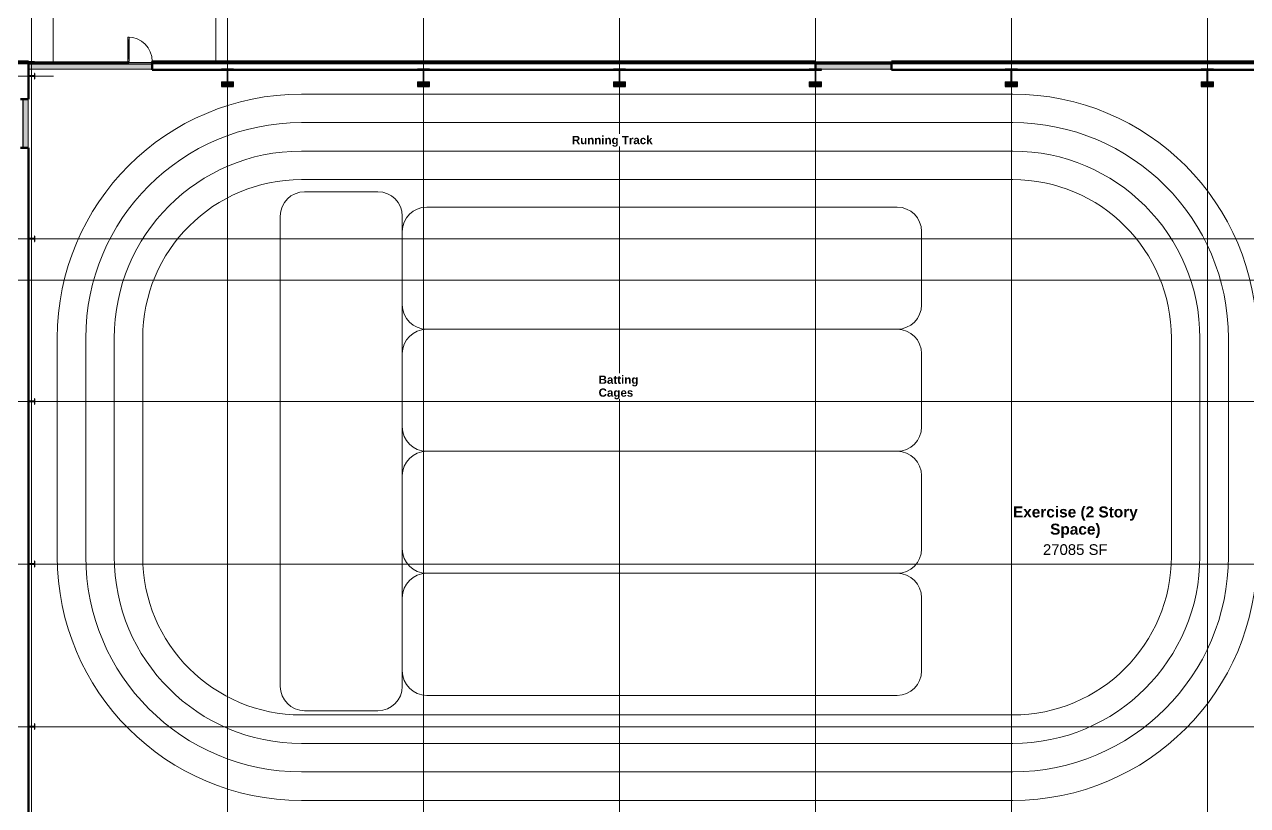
# Model space of a CAD drawing. Header units: inches. Extents: x 21836 to 26424, y -23174 to -20350.
# Drawn here: x 22786 to 24590, y -22226 to -21074 of the extents above; entities that cross this region are included whole.
import ezdxf

# ---------------------------------------------------------------- set-up
doc = ezdxf.new("R2010")
doc.units = ezdxf.units.IN
doc.header["$MEASUREMENT"] = 0
doc.linetypes.add('Grid Line 1_2_', pattern=[0.875, 0.5, -0.125, 0.125, -0.125])
for name, color, linetype, lineweight in [('A-DETL', 90, 'Continuous', 9), ('A-DOOR', 31, 'Continuous', 13), ('A-DOOR-GLAZ', 31, 'Continuous', 30), ('A-WALL', 113, 'Continuous', 13), ('A-WALL-PATT', 111, 'Continuous', 50), ('C-BLDG-PADS', 91, 'Continuous', 9), ('C-TOPO', 7, 'Continuous', 9), ('G-ANNO-SYMB', 111, 'Continuous', 9), ('G-ANNO-TEXT', 231, 'Continuous', 9), ('L-SITE-WALL', 31, 'Continuous', 13), ('M-AREA-IDEN', 171, 'Continuous', 9), ('S-BEAM', 12, 'Continuous', 9), ('S-COLS', 52, 'Continuous', 9), ('S-GRID', 1, 'Continuous', 9)]:
    doc.layers.add(name, color=color, linetype=linetype, lineweight=lineweight)
doc.styles.add('Arial_2', font='arial.ttf', dxfattribs={"height": 15.736527})
doc.styles.add('Arial_B', font='arialbd.ttf', dxfattribs={"height": 12.177074})
doc.styles.add('Arial_B_1', font='arialbd.ttf', dxfattribs={"height": 16.236099})
pattern_1 = [(45, (0, 0), (-12.671354, 12.671354), []), (45, (0, 19.2), (-12.671354, 12.671354), [])]
pattern_2 = [(0, (0, 0), (0, 16), []), (90, (0, 0), (-16, 1e-15), [])]

# ---------------------------------------------------------------- blocks, each defined once
blk = doc.blocks.new('Girt_Z - 8_D-668000-First Floor Plan')
at = {"layer": 'S-BEAM'}
h = blk.add_hatch(color=256, dxfattribs=at)
h.paths.add_polyline_path([(22792.1, -21132.6), (22974.3, -21132.6), (22974.3, -21132.1), (22792.1, -21132.1)], flags=0)
h.paths.add_polyline_path([(23952.4, -21132.6), (24064.7, -21132.6), (24064.7, -21132.1), (23952.4, -21132.1)], flags=0)
h.paths.add_polyline_path([(25820, -21132.6), (25965.9, -21132.6), (25965.9, -21132.1), (25820, -21132.1)], flags=0)
h = blk.add_hatch(color=256, dxfattribs=at)
h.paths.add_polyline_path([(22792.1, -21132.7), (22974.3, -21132.7), (22974.3, -21132.6), (22792.1, -21132.6)], flags=0)
h.paths.add_polyline_path([(23952.4, -21132.7), (24064.7, -21132.7), (24064.7, -21132.6), (23952.4, -21132.6)], flags=0)
h.paths.add_polyline_path([(25820, -21132.7), (25965.9, -21132.7), (25965.9, -21132.6), (25820, -21132.6)], flags=0)
h = blk.add_hatch(color=256, dxfattribs=at)
h.paths.add_polyline_path([(22804.4, -21139.9), (22974.3, -21139.9), (22974.3, -21132.7), (22792.1, -21132.7), (22792.1, -21139.9)], flags=0)
h.paths.add_polyline_path([(23952.4, -21139.9), (24064.7, -21139.9), (24064.7, -21132.7), (23952.4, -21132.7)], flags=0)
h.paths.add_polyline_path([(25820, -21139.9), (25965.9, -21139.9), (25965.9, -21132.7), (25820, -21132.7)], flags=0)
h = blk.add_hatch(color=256, dxfattribs=at)
h.paths.add_polyline_path([(22804.4, -21140.1), (22974.3, -21140), (22974.3, -21139.9), (22792.1, -21139.9), (22792.1, -21140.1)], flags=0)
h.paths.add_polyline_path([(23961.4, -21140.1), (24064.7, -21140), (24064.7, -21139.9), (23952.4, -21139.9), (23952.4, -21140.1)], flags=0)
h.paths.add_polyline_path([(25820, -21140.1), (25965.9, -21140), (25965.9, -21139.9), (25820, -21139.9), (25820, -21140)], flags=0)
for p, q in [((22974.3, -21132.1), (22792.1, -21132.1)), ((22974.3, -21132.6), (22792.1, -21132.6)), ((22974.3, -21132.7), (22792.1, -21132.7)), ((24064.7, -21132.1), (23952.4, -21132.1)), ((24064.7, -21132.6), (23952.4, -21132.6)), ((24064.7, -21132.7), (23952.4, -21132.7)), ((22792.1, -21140.1), (22974.3, -21140.1)), ((23961.4, -21140.1), (24064.7, -21140.1))]:
    blk.add_line(p, q, dxfattribs=at)
blk = doc.blocks.new('Girt_Z - 8_D-559297-First Floor Plan')
at = {"layer": 'S-BEAM'}
h = blk.add_hatch(color=256, dxfattribs=at)
h.paths.add_polyline_path([(22783.5, -22337.9), (22784.1, -22337.9), (22784.1, -22265.9), (22783.5, -22265.9), (22783.5, -22336.7)], flags=0)
h.paths.add_polyline_path([(22783.5, -21256.1), (22784.1, -21256.1), (22784.1, -21184.1), (22783.5, -21184.1)], flags=0)
h = blk.add_hatch(color=256, dxfattribs=at)
h.paths.add_polyline_path([(22784.2, -22337.9), (22784.2, -22265.9), (22784.1, -22265.9), (22784.1, -22337.9)], flags=0)
h.paths.add_polyline_path([(22784.1, -21256.1), (22784.2, -21256.1), (22784.2, -21184.1), (22784.1, -21184.1)], flags=0)
h = blk.add_hatch(color=256, dxfattribs=at)
h.paths.add_polyline_path([(22791.3, -22337.9), (22791.3, -22265.9), (22784.2, -22265.9), (22784.2, -22337.9)], flags=0)
h.paths.add_polyline_path([(22791.3, -21256.1), (22791.3, -21184.1), (22784.2, -21184.1), (22784.2, -21256.1)], flags=0)
h = blk.add_hatch(color=256, dxfattribs=at)
h.paths.add_polyline_path([(22791.3, -22337.9), (22791.5, -22337.9), (22791.5, -22265.9), (22791.3, -22265.9), (22791.3, -22336.7)], flags=0)
h.paths.add_polyline_path([(22791.3, -21256.1), (22791.5, -21256.1), (22791.5, -21184.1), (22791.3, -21184.1)], flags=0)
for p, q in [((22783.5, -21184.1), (22783.5, -21256.1)), ((22784.1, -21184.1), (22784.1, -21256.1)), ((22784.2, -21184.1), (22784.2, -21256.1)), ((22791.5, -21256.1), (22791.5, -21184.1)), ((22783.5, -22265.9), (22783.5, -22337.9)), ((22784.1, -22265.9), (22784.1, -22337.9)), ((22784.2, -22265.9), (22784.2, -22337.9)), ((22791.5, -22337.9), (22791.5, -22265.9))]:
    blk.add_line(p, q, dxfattribs=at)
blk = doc.blocks.new('Basic Wall _ arcoPlus - 547 - ___-608021-First Floor Plan')
at = {"layer": 'A-WALL'}
for p, q in [((22792.1, -21129.7), (22938.3, -21129.7)), ((22792.1, -21129.7), (22938.3, -21129.7)), ((22792.1, -21129.7), (22938.3, -21129.7)), ((22792.1, -21129.7), (22938.3, -21129.7)), ((22792.1, -21129.8), (22938.3, -21129.8)), ((22792.1, -21129.8), (22938.3, -21129.8)), ((22792.1, -21131.4), (22792.1, -21131.3)), ((22792.1, -21131.3), (22792.1, -21131.4)), ((22792.1, -21131.4), (22792.1, -21131.5)), ((22792.1, -21131.7), (22792.1, -21131.4)), ((22792.1, -21131.4), (22792.1, -21131.7)), ((22792.1, -21131.4), (22938.3, -21131.4)), ((22792.1, -21131.4), (22938.3, -21131.4)), ((22792.1, -21131.5), (22792.1, -21131.7)), ((22792.1, -21131.5), (22938.3, -21131.5)), ((22792.1, -21131.5), (22938.3, -21131.5)), ((22792.1, -21131.7), (22792.1, -21131.8)), ((22792.1, -21131.7), (22938.3, -21131.7)), ((22792.1, -21131.7), (22938.3, -21131.7)), ((22938.3, -21131.8), (22792.1, -21131.8)), ((22792.1, -21131.8), (22938.3, -21131.8)), ((22938.3, -21129.8), (22938.3, -21129.7)), ((22938.3, -21129.7), (22938.3, -21129.7)), ((22938.3, -21129.7), (22938.3, -21129.8)), ((22938.3, -21129.8), (22938.3, -21129.7)), ((22938.3, -21129.7), (22938.3, -21129.8)), ((22938.3, -21129.9), (22938.3, -21129.8)), ((22938.3, -21129.8), (22938.3, -21129.9)), ((22938.3, -21131.4), (22938.3, -21129.9)), ((22938.3, -21129.9), (22938.3, -21131.4)), ((22938.3, -21131.7), (22938.3, -21131.4)), ((22938.3, -21131.4), (22938.3, -21131.7)), ((22938.3, -21131.5), (22938.3, -21131.4)), ((22938.3, -21131.4), (22938.3, -21131.8)), ((22938.3, -21131.7), (22938.3, -21131.5)), ((22938.3, -21131.8), (22938.3, -21131.7)), ((23952.4, -21129.7), (24064.7, -21129.7)), ((23952.4, -21129.7), (24064.7, -21129.7)), ((23952.4, -21129.7), (24064.7, -21129.7)), ((23952.4, -21129.7), (24064.7, -21129.7)), ((23952.4, -21129.8), (24064.7, -21129.8)), ((23952.4, -21129.8), (24064.7, -21129.8)), ((23952.4, -21131.4), (24064.7, -21131.4)), ((23952.4, -21131.4), (24064.7, -21131.4)), ((23952.4, -21131.5), (24064.7, -21131.5)), ((23952.4, -21131.5), (24064.7, -21131.5)), ((23952.4, -21131.7), (24064.7, -21131.7)), ((23952.4, -21131.7), (24064.7, -21131.7)), ((24064.7, -21131.8), (23952.4, -21131.8)), ((23952.4, -21131.8), (24064.7, -21131.8))]:
    blk.add_line(p, q, dxfattribs=at)
blk = doc.blocks.new('Single-Glass 1 - 36_ x 84_-704306-First Floor Plan')
at = {"layer": 'A-DOOR', "lineweight": 20}
for p, q in [((16, -6.0625), (16, -10.0625)), ((18, -6.0625), (16, -6.0625)), ((16, -10.0625), (18, -10.0625)), ((18, -6.0625), (18, -10.0625)), ((16, -38.0625), (16, -42.0625)), ((16, -38.0625), (18, -38.0625)), ((18, -42.0625), (16, -42.0625)), ((18, -38.0625), (18, -42.0625))]:
    blk.add_line(p, q, dxfattribs=at)
at = {"layer": 'A-DOOR', "lineweight": 9}
for p, q in [((16, -10.0625), (16, -38.0625)), ((18, -10.0625), (18, -38.0625))]:
    blk.add_line(p, q, dxfattribs=at)
blk.add_arc((18, -6.0625), 36, 180, 270, dxfattribs=at)
at = {"layer": 'A-DOOR-GLAZ'}
blk.add_line((17, -38.0625), (17, -10.0625), dxfattribs=at)

msp = doc.modelspace()

# ---------------------------------------------------------------- hatches: boundary and pattern name
at = {"layer": 'A-WALL-PATT', "lineweight": 9}
h = msp.add_hatch(dxfattribs=at)
h.set_pattern_fill('FP_10', color=256, style=0, pattern_type=2)
h.set_pattern_definition(pattern_2)
h.paths.add_polyline_path([(22063.6, -21131.3), (22792.1, -21131.3), (22792.1, -21130.3), (22063.6, -21130.3)], flags=0)
h = msp.add_hatch(dxfattribs=at)
h.set_pattern_fill('FP_10', color=256, style=0, pattern_type=2)
h.set_pattern_definition(pattern_2)
h.paths.add_polyline_path([(23952.4, -21131.3), (23952.4, -21130.3), (22974.3, -21130.3), (22974.3, -21131.3), (23875.7, -21131.3)], flags=0)
h = msp.add_hatch(dxfattribs=at)
h.set_pattern_fill('FP_10', color=256, style=0, pattern_type=2)
h.set_pattern_definition(pattern_2)
h.paths.add_polyline_path([(25820, -21131.3), (25820, -21130.3), (24064.7, -21130.3), (24064.7, -21131.3), (25810.9, -21131.3)], flags=0)
at = {"layer": 'C-BLDG-PADS'}
h = msp.add_hatch(color=256, dxfattribs=at)
h.paths.add_polyline_path([(24705.1, -22771.5), (24978.9, -22771.5), (24978.9, -22771.5), (24661.4, -22771.5), (24661.4, -22771.5)], flags=0)
h.paths.add_polyline_path([(24013.9, -22771.5), (24232.4, -22771.5), (24232.4, -22771.5), (23989.4, -22771.5), (23989.4, -22771.5)], flags=0)
h.paths.add_polyline_path([(23570.6, -22771.5), (23921.4, -22771.5), (23921.4, -22771.5), (23502.4, -22771.5), (23502.4, -22771.5)], flags=0)
h.paths.add_polyline_path([(24819.5, -22771.4), (24978.9, -22771.4), (24978.9, -22771.3), (24661.4, -22771.3), (24661.4, -22771.4), (24774.2, -22771.4)], flags=0)
h.paths.add_polyline_path([(23712.7, -22771.4), (23921.4, -22771.4), (23921.4, -22771.3), (23502.4, -22771.3), (23502.4, -22771.4), (23599.2, -22771.4)], flags=0)
h.paths.add_polyline_path([(24111.4, -22771.4), (24232.4, -22771.4), (24232.4, -22771.3), (23989.4, -22771.3), (23989.4, -22771.4), (24013.9, -22771.4)], flags=0)
h.paths.add_polyline_path([(24843.3, -22769.5), (24978.9, -22769.5), (24978.9, -22769.4), (24661.4, -22769.4), (24661.4, -22769.5), (24774.2, -22769.5)], flags=0)
h.paths.add_polyline_path([(23989.4, -22769.5), (24232.4, -22769.5), (24232.4, -22769.4), (23989.4, -22769.4)], flags=0)
h.paths.add_polyline_path([(23502.4, -22769.5), (23921.4, -22769.5), (23921.4, -22769.4), (23502.4, -22769.4)], flags=0)
h.paths.add_polyline_path([(25993, -22339.1), (25994.6, -22339.1), (25994.6, -22337.4), (25993.6, -22337.4), (25993.6, -22335.6), (25993, -22335.6), (25993, -22338.3)], flags=0)
h.paths.add_polyline_path([(22065, -22335.6), (22065, -22063.1), (22065, -22063.1), (22065, -22335.6)], flags=0)
h.paths.add_polyline_path([(22063.1, -22335.6), (22063.1, -22063.1), (22063, -22063.1), (22063, -22335.6), (22063.1, -22335.6)], flags=0)
h.paths.add_polyline_path([(22062.9, -22335.6), (22063, -22335.6), (22063, -22063.1), (22062.9, -22063.1), (22062.9, -22259.2)], flags=0)
h.paths.add_polyline_path([(25992.7, -22335.6), (25992.7, -22110.1), (25992.6, -22110.1), (25992.6, -22335.6)], flags=0)
h.paths.add_polyline_path([(25965.9, -21131.8), (25983.8, -21131.8), (25983.8, -21131.7), (25856, -21131.7), (25856, -21131.8)], flags=0)
h.paths.add_polyline_path([(24064.7, -21131.8), (24064.7, -21131.7), (23952.4, -21131.7), (23952.4, -21131.8)], flags=0)
h.paths.add_polyline_path([(22838.9, -21131.8), (22938.3, -21131.8), (22938.3, -21131.7), (22792.1, -21131.7), (22792.1, -21131.8), (22805.8, -21131.8)], flags=0)
h.paths.add_polyline_path([(22800.6, -21129.9), (22800.6, -21129.8), (22792.1, -21129.8), (22792.1, -21129.9)], flags=0)
h.paths.add_polyline_path([(22800.6, -21129.7), (22800.6, -21129.7), (22792.1, -21129.7), (22792.1, -21129.7)], flags=0)
h = msp.add_hatch(color=256, dxfattribs=at)
h.paths.add_polyline_path([(24973.8, -22771.5), (24978.9, -22771.5), (24978.9, -22771.4), (24661.4, -22771.4), (24661.4, -22771.5), (24843.3, -22771.5)], flags=0)
h.paths.add_polyline_path([(24013.9, -22771.5), (24232.4, -22771.5), (24232.4, -22771.4), (23989.4, -22771.4), (23989.4, -22771.5)], flags=0)
h.paths.add_polyline_path([(23921.4, -22771.5), (23921.4, -22771.4), (23502.4, -22771.4), (23502.4, -22771.5), (23875.7, -22771.5)], flags=0)
h.paths.add_polyline_path([(24978.9, -22771.3), (24978.9, -22769.8), (24661.4, -22769.8), (24661.4, -22771.3), (24973.9, -22771.3)], flags=0)
h.paths.add_polyline_path([(24152.2, -22771.3), (24232.4, -22771.3), (24232.4, -22769.8), (23989.4, -22769.8), (23989.4, -22771.3), (24013.9, -22771.3)], flags=0)
h.paths.add_polyline_path([(23563, -22771.3), (23921.4, -22771.3), (23921.4, -22769.8), (23502.4, -22769.8), (23502.4, -22771.3)], flags=0)
h.paths.add_polyline_path([(24973.9, -22769.8), (24978.9, -22769.8), (24978.9, -22769.5), (24661.4, -22769.5), (24661.4, -22769.8), (24843.3, -22769.8)], flags=0)
h.paths.add_polyline_path([(23515.2, -22769.8), (23921.4, -22769.8), (23921.4, -22769.5), (23502.4, -22769.5), (23502.4, -22769.8)], flags=0)
h.paths.add_polyline_path([(24013.9, -22769.8), (24232.4, -22769.8), (24232.4, -22769.5), (23989.4, -22769.5), (23989.4, -22769.8)], flags=0)
h.paths.add_polyline_path([(22063, -22335.6), (22063, -22335.6), (22063, -22063.1), (22063, -22063.1), (22063, -22259.2)], flags=0)
h.paths.add_polyline_path([(22064.6, -22335.6), (22064.7, -22335.6), (22064.6, -22063.1), (22063.1, -22063.1), (22063.1, -22335.6), (22063.6, -22335.6)], flags=0)
h.paths.add_polyline_path([(22064.7, -22335.6), (22065, -22335.6), (22065, -22063.1), (22064.7, -22063.1), (22064.7, -22259.2)], flags=0)
h.paths.add_polyline_path([(25993, -22335.6), (25993, -22110.1), (25992.7, -22110.1), (25992.7, -22335.6)], flags=0)
h.paths.add_polyline_path([(25993.6, -22335.6), (25993.6, -22110.1), (25993, -22110.1), (25993, -22335.6), (25993.1, -22335.6)], flags=0)
h.paths.add_polyline_path([(25965.9, -21131.7), (25983.8, -21131.7), (25983.8, -21131.4), (25856, -21131.4), (25856, -21131.7)], flags=0)
h.paths.add_polyline_path([(24064.7, -21131.7), (24064.7, -21131.4), (23952.4, -21131.4), (23952.4, -21131.7)], flags=0)
h.paths.add_polyline_path([(22938.3, -21131.7), (22938.3, -21131.4), (22792.1, -21131.4), (22792.1, -21131.7), (22908.1, -21131.7)], flags=0)
h.paths.add_polyline_path([(25983.8, -21131.4), (25983.8, -21131.3), (25993.6, -21131.3), (25993.6, -21129.9), (25856, -21129.9), (25856, -21131.4), (25965.9, -21131.4)], flags=0)
h.paths.add_polyline_path([(23952.4, -21131.4), (24064.7, -21131.4), (24064.7, -21129.9), (23952.4, -21129.9), (23952.4, -21131.3)], flags=0)
h.paths.add_polyline_path([(22908.1, -21131.4), (22938.3, -21131.4), (22938.3, -21129.9), (22792.1, -21129.9), (22792.1, -21131.4), (22838.9, -21131.4)], flags=0)
h.paths.add_polyline_path([(22792.1, -21129.8), (22800.6, -21129.7), (22800.6, -21129.7), (22792.1, -21129.7)], flags=0)
at = {"layer": 'S-COLS'}
h = msp.add_hatch(dxfattribs=at)
h.set_pattern_fill('FP_1', color=256, style=0, pattern_type=2)
h.set_pattern_definition(pattern_1)
h.paths.add_polyline_path([(22801.3, -21154), (22801.3, -21146.1), (22800.8, -21146.1), (22800.8, -21149.2), (22800.6, -21149.7), (22800.1, -21149.9), (22792.6, -21149.9), (22792.2, -21149.7), (22792, -21149.2), (22792, -21146.1), (22791.5, -21146.1), (22791.5, -21154), (22792, -21154), (22792, -21150.9), (22792.2, -21150.4), (22792.6, -21150.2), (22800.1, -21150.2), (22800.6, -21150.4), (22800.8, -21150.9), (22800.8, -21154)], flags=0)
h = msp.add_hatch(dxfattribs=at)
h.set_pattern_fill('FP_1', color=256, style=0, pattern_type=2)
h.set_pattern_definition(pattern_1)
h.paths.add_polyline_path([(23094.4, -21141.3), (23094.4, -21140.1), (23076.4, -21140.1), (23076.4, -21141.3)], flags=0)
h = msp.add_hatch(dxfattribs=at)
h.set_pattern_fill('FP_1', color=256, style=0, pattern_type=2)
h.set_pattern_definition(pattern_1)
h.paths.add_polyline_path([(23086, -21164.2), (23086, -21141.3), (23084.8, -21141.3), (23084.8, -21164.2)], flags=0)
h = msp.add_hatch(dxfattribs=at)
h.set_pattern_fill('FP_1', color=256, style=0, pattern_type=2)
h.set_pattern_definition(pattern_1)
h.paths.add_polyline_path([(23383.4, -21141.3), (23383.4, -21140.1), (23365.4, -21140.1), (23365.4, -21141.3)], flags=0)
h = msp.add_hatch(dxfattribs=at)
h.set_pattern_fill('FP_1', color=256, style=0, pattern_type=2)
h.set_pattern_definition(pattern_1)
h.paths.add_polyline_path([(23375, -21164.2), (23375, -21141.3), (23373.8, -21141.3), (23373.8, -21164.2)], flags=0)
h = msp.add_hatch(dxfattribs=at)
h.set_pattern_fill('FP_1', color=256, style=0, pattern_type=2)
h.set_pattern_definition(pattern_1)
h.paths.add_polyline_path([(23672.4, -21141.3), (23672.4, -21140.1), (23654.4, -21140.1), (23654.4, -21141.3)], flags=0)
h = msp.add_hatch(dxfattribs=at)
h.set_pattern_fill('FP_1', color=256, style=0, pattern_type=2)
h.set_pattern_definition(pattern_1)
h.paths.add_polyline_path([(23664, -21164.2), (23664, -21141.3), (23662.8, -21141.3), (23662.8, -21164.2)], flags=0)
h = msp.add_hatch(dxfattribs=at)
h.set_pattern_fill('FP_1', color=256, style=0, pattern_type=2)
h.set_pattern_definition(pattern_1)
h.paths.add_polyline_path([(23961.4, -21141.3), (23961.4, -21140.1), (23943.4, -21140.1), (23943.4, -21141.3)], flags=0)
h = msp.add_hatch(dxfattribs=at)
h.set_pattern_fill('FP_1', color=256, style=0, pattern_type=2)
h.set_pattern_definition(pattern_1)
h.paths.add_polyline_path([(23953, -21164.2), (23953, -21141.3), (23951.8, -21141.3), (23951.8, -21164.2)], flags=0)
h = msp.add_hatch(dxfattribs=at)
h.set_pattern_fill('FP_1', color=256, style=0, pattern_type=2)
h.set_pattern_definition(pattern_1)
h.paths.add_polyline_path([(24250.4, -21141.3), (24250.4, -21140.1), (24232.4, -21140.1), (24232.4, -21141.3)], flags=0)
h = msp.add_hatch(dxfattribs=at)
h.set_pattern_fill('FP_1', color=256, style=0, pattern_type=2)
h.set_pattern_definition(pattern_1)
h.paths.add_polyline_path([(24242, -21164.2), (24242, -21141.3), (24240.8, -21141.3), (24240.8, -21164.2)], flags=0)
h = msp.add_hatch(dxfattribs=at)
h.set_pattern_fill('FP_1', color=256, style=0, pattern_type=2)
h.set_pattern_definition(pattern_1)
h.paths.add_polyline_path([(24539.4, -21141.3), (24539.4, -21140.1), (24521.4, -21140.1), (24521.4, -21141.3)], flags=0)
h = msp.add_hatch(dxfattribs=at)
h.set_pattern_fill('FP_1', color=256, style=0, pattern_type=2)
h.set_pattern_definition(pattern_1)
h.paths.add_polyline_path([(24531, -21164.2), (24531, -21141.3), (24529.8, -21141.3), (24529.8, -21164.2)], flags=0)
h = msp.add_hatch(color=256, dxfattribs=at)
h.paths.add_polyline_path([(23084.8, -21164.2), (23084.8, -21158.8), (23076.4, -21158.8), (23076.4, -21164.2)], flags=0)
h.paths.add_polyline_path([(23094.4, -21164.2), (23094.4, -21158.8), (23086, -21158.8), (23086, -21164.2)], flags=0)
h = msp.add_hatch(dxfattribs=at)
h.set_pattern_fill('FP_1', color=256, style=0, pattern_type=2)
h.set_pattern_definition(pattern_1)
h.paths.add_polyline_path([(23094.4, -21165.5), (23094.4, -21164.2), (23076.4, -21164.2), (23076.4, -21165.5)], flags=0)
h = msp.add_hatch(color=256, dxfattribs=at)
h.paths.add_polyline_path([(23373.8, -21164.2), (23373.8, -21158.8), (23365.4, -21158.8), (23365.4, -21164.2)], flags=0)
h.paths.add_polyline_path([(23383.4, -21164.2), (23383.4, -21158.8), (23375, -21158.8), (23375, -21164.2)], flags=0)
h = msp.add_hatch(dxfattribs=at)
h.set_pattern_fill('FP_1', color=256, style=0, pattern_type=2)
h.set_pattern_definition(pattern_1)
h.paths.add_polyline_path([(23383.4, -21165.5), (23383.4, -21164.2), (23365.4, -21164.2), (23365.4, -21165.5)], flags=0)
h = msp.add_hatch(color=256, dxfattribs=at)
h.paths.add_polyline_path([(23662.8, -21164.2), (23662.8, -21158.8), (23654.4, -21158.8), (23654.4, -21164.2)], flags=0)
h.paths.add_polyline_path([(23672.4, -21164.2), (23672.4, -21158.8), (23664, -21158.8), (23664, -21164.2)], flags=0)
h = msp.add_hatch(dxfattribs=at)
h.set_pattern_fill('FP_1', color=256, style=0, pattern_type=2)
h.set_pattern_definition(pattern_1)
h.paths.add_polyline_path([(23672.4, -21165.5), (23672.4, -21164.2), (23654.4, -21164.2), (23654.4, -21165.5)], flags=0)
h = msp.add_hatch(color=256, dxfattribs=at)
h.paths.add_polyline_path([(23951.8, -21164.2), (23951.8, -21158.8), (23943.4, -21158.8), (23943.4, -21164.2)], flags=0)
h.paths.add_polyline_path([(23961.4, -21164.2), (23961.4, -21158.8), (23953, -21158.8), (23953, -21164.2)], flags=0)
h = msp.add_hatch(dxfattribs=at)
h.set_pattern_fill('FP_1', color=256, style=0, pattern_type=2)
h.set_pattern_definition(pattern_1)
h.paths.add_polyline_path([(23961.4, -21165.5), (23961.4, -21164.2), (23943.4, -21164.2), (23943.4, -21165.5)], flags=0)
h = msp.add_hatch(color=256, dxfattribs=at)
h.paths.add_polyline_path([(24240.8, -21164.2), (24240.8, -21158.8), (24232.4, -21158.8), (24232.4, -21164.2)], flags=0)
h.paths.add_polyline_path([(24250.4, -21164.2), (24250.4, -21158.8), (24242, -21158.8), (24242, -21164.2)], flags=0)
h = msp.add_hatch(dxfattribs=at)
h.set_pattern_fill('FP_1', color=256, style=0, pattern_type=2)
h.set_pattern_definition(pattern_1)
h.paths.add_polyline_path([(24250.4, -21165.5), (24250.4, -21164.2), (24232.4, -21164.2), (24232.4, -21165.5)], flags=0)
h = msp.add_hatch(color=256, dxfattribs=at)
h.paths.add_polyline_path([(24529.8, -21164.2), (24529.8, -21158.8), (24521.4, -21158.8), (24521.4, -21164.2)], flags=0)
h.paths.add_polyline_path([(24539.4, -21164.2), (24539.4, -21158.8), (24531, -21158.8), (24531, -21164.2)], flags=0)
h = msp.add_hatch(dxfattribs=at)
h.set_pattern_fill('FP_1', color=256, style=0, pattern_type=2)
h.set_pattern_definition(pattern_1)
h.paths.add_polyline_path([(24539.4, -21165.5), (24539.4, -21164.2), (24521.4, -21164.2), (24521.4, -21165.5)], flags=0)
h = msp.add_hatch(dxfattribs=at)
h.set_pattern_fill('FP_1', color=256, style=0, pattern_type=2)
h.set_pattern_definition(pattern_1)
h.paths.add_polyline_path([(22792, -21394), (22792, -21390.9), (22792.2, -21390.4), (22792.6, -21390.2), (22800.1, -21390.2), (22800.6, -21390.4), (22800.8, -21390.9), (22800.8, -21394), (22801.3, -21394), (22801.3, -21386.1), (22800.8, -21386.1), (22800.8, -21389.2), (22800.6, -21389.7), (22800.1, -21389.9), (22792.6, -21389.9), (22792.2, -21389.7), (22792, -21389.2), (22792, -21386.1), (22791.5, -21386.1), (22791.5, -21394)], flags=0)
h = msp.add_hatch(dxfattribs=at)
h.set_pattern_fill('FP_1', color=256, style=0, pattern_type=2)
h.set_pattern_definition(pattern_1)
h.paths.add_polyline_path([(22791.5, -21634), (22792, -21634), (22792, -21630.9), (22792.2, -21630.4), (22792.6, -21630.2), (22800.1, -21630.2), (22800.6, -21630.4), (22800.8, -21630.9), (22800.8, -21634), (22801.3, -21634), (22801.3, -21626.1), (22800.8, -21626.1), (22800.8, -21629.2), (22800.6, -21629.7), (22800.1, -21629.9), (22792.6, -21629.9), (22792.2, -21629.7), (22792, -21629.2), (22792, -21626.1), (22791.5, -21626.1)], flags=0)
h = msp.add_hatch(dxfattribs=at)
h.set_pattern_fill('FP_1', color=256, style=0, pattern_type=2)
h.set_pattern_definition(pattern_1)
h.paths.add_polyline_path([(22791.5, -21874), (22792, -21874), (22792, -21870.9), (22792.2, -21870.4), (22792.6, -21870.2), (22800.1, -21870.2), (22800.6, -21870.4), (22800.8, -21870.9), (22800.8, -21874), (22801.3, -21874), (22801.3, -21866.1), (22800.8, -21866.1), (22800.8, -21869.2), (22800.6, -21869.7), (22800.1, -21869.9), (22792.6, -21869.9), (22792.2, -21869.7), (22792, -21869.2), (22792, -21866.1), (22791.5, -21866.1), (22791.5, -21871.9)], flags=0)
h = msp.add_hatch(dxfattribs=at)
h.set_pattern_fill('FP_1', color=256, style=0, pattern_type=2)
h.set_pattern_definition(pattern_1)
h.paths.add_polyline_path([(22791.5, -22114), (22792, -22114), (22792, -22110.9), (22792.2, -22110.4), (22792.6, -22110.2), (22800.1, -22110.2), (22800.6, -22110.4), (22800.8, -22110.9), (22800.8, -22114), (22801.3, -22114), (22801.3, -22106.1), (22800.8, -22106.1), (22800.8, -22109.2), (22800.6, -22109.7), (22800.1, -22109.9), (22792.6, -22109.9), (22792.2, -22109.7), (22792, -22109.2), (22792, -22106.1), (22791.5, -22106.1)], flags=0)

# ---------------------------------------------------------------- linework, layer by layer
at = {"layer": 'A-DETL'}
for p, q in [((22828.1, -21129.1), (22828.1, -20555)), ((23068.1, -20555), (23068.1, -21128.6)), ((23194.3, -21176.8), (24243.4, -21176.8)), ((23194.3, -21218.8), (24243.4, -21218.8)), ((23194.3, -21260.8), (24243.4, -21260.8)), ((23194.3, -21302.8), (24243.4, -21302.8)), ((23199.1, -21320.8), (23307.2, -21320.8)), ((23379.2, -21343.5), (24072.9, -21343.5)), ((23163.1, -22050.6), (23163.1, -21356.8)), ((23343.2, -21356.8), (23343.2, -22050.6)), ((24108.9, -21379.5), (24108.9, -21487.6)), ((24072.9, -21523.6), (23379.2, -21523.6)), ((22834.3, -21858.8), (22834.3, -21536.8)), ((22876.3, -21858.8), (22876.3, -21536.8)), ((22918.3, -21858.8), (22918.3, -21536.8)), ((22960.3, -21858.8), (22960.3, -21536.8)), ((24477.4, -21536.8), (24477.4, -21858.8)), ((24519.4, -21536.8), (24519.4, -21858.8)), ((24561.4, -21536.8), (24561.4, -21858.8)), ((24108.9, -21559.6), (24108.9, -21667.7)), ((24072.9, -21703.7), (23379.2, -21703.7)), ((24108.9, -21739.7), (24108.9, -21847.8)), ((24072.9, -21883.8), (23379.2, -21883.8)), ((24108.9, -21919.8), (24108.9, -22027.9)), ((24072.9, -22063.9), (23379.2, -22063.9)), ((24243.4, -22092.8), (23194.3, -22092.8)), ((23307.2, -22086.6), (23199.1, -22086.6)), ((24243.4, -22134.8), (23194.3, -22134.8)), ((24243.4, -22176.8), (23194.3, -22176.8)), ((24243.4, -22218.8), (23194.3, -22218.8))]:
    msp.add_line(p, q, dxfattribs=at)
for centre, radius, start, end in [((23194.3, -21536.8), 360, 90, 180), ((24243.4, -21536.8), 360, 0, 90), ((23194.3, -21536.8), 318, 90, 180), ((24243.4, -21536.8), 318, 0, 90), ((23194.3, -21536.8), 276, 90, 180), ((24243.4, -21536.8), 276, 0, 90), ((23194.3, -21536.8), 234, 90, 180), ((24243.4, -21536.8), 234, 0, 90), ((23199.1, -21356.8), 36, 90, 180), ((23307.2, -21356.8), 36, 0, 90), ((23379.2, -21379.5), 36, 90, 180), ((24072.9, -21379.5), 36, 0, 90), ((23379.2, -21487.6), 36, 180, 270), ((24072.9, -21487.6), 36, 270, 0), ((23379.2, -21559.6), 36, 90, 180), ((24072.9, -21559.6), 36, 0, 90), ((23379.2, -21667.7), 36, 180, 270), ((24072.9, -21667.7), 36, 270, 0), ((23379.2, -21739.7), 36, 90, 180), ((24072.9, -21739.7), 36, 0, 90), ((23194.3, -21858.8), 360, 180, 270), ((23194.3, -21858.8), 318, 180, 270), ((23194.3, -21858.8), 276, 180, 270), ((23194.3, -21858.8), 234, 180, 270), ((23379.2, -21847.8), 36, 180, 270), ((24072.9, -21847.8), 36, 270, 0), ((24243.4, -21858.8), 360, 270, 0), ((24243.4, -21858.8), 234, 270, 0), ((24243.4, -21858.8), 276, 270, 0), ((24243.4, -21858.8), 318, 270, 0), ((23379.2, -21919.8), 36, 90, 180), ((24072.9, -21919.8), 36, 0, 90), ((23379.2, -22027.9), 36, 180, 270), ((24072.9, -22027.9), 36, 270, 0), ((23199.1, -22050.6), 36, 180, 270), ((23307.2, -22050.6), 36, 270, 0)]:
    msp.add_arc(centre, radius, start, end, dxfattribs=at)
at = {"layer": 'A-WALL'}
for p, q in [((22792.1, -21129.6), (22062.9, -21129.6)), ((22792.1, -21130.3), (22063.6, -21130.3)), ((22792.1, -21131.3), (22064.6, -21131.3)), ((22065.4, -21132.1), (22792.1, -21132.1)), ((22791.5, -21132.1), (22791.5, -21184.1)), ((22792.1, -21129.9), (22792.1, -21131.4)), ((22974.3, -21129.6), (23952.4, -21129.6)), ((22974.3, -21130.3), (23952.4, -21130.3)), ((22974.3, -21131.3), (23952.4, -21131.3)), ((22974.3, -21132.1), (23952.4, -21132.1)), ((24064.7, -21129.6), (25820, -21129.6)), ((24064.7, -21131.4), (24064.7, -21129.9)), ((24064.7, -21130.3), (25820, -21130.3)), ((24064.7, -21131.3), (25820, -21131.3)), ((24064.7, -21132.1), (25820, -21132.1)), ((22974.3, -21140.1), (23952.4, -21140.1)), ((24064.7, -21140.1), (25820, -21140.1)), ((22791.5, -21256.1), (22791.5, -22265.9))]:
    msp.add_line(p, q, dxfattribs=at)
at = {"layer": 'A-WALL', "lineweight": 50}
for p, q in [((22938.3, -21129.9), (22792.1, -21129.9)), ((22792.1, -21131.4), (22938.3, -21131.4)), ((22938.3, -21131.4), (22938.3, -21129.9)), ((24064.7, -21129.9), (23952.4, -21129.9)), ((23952.4, -21131.4), (24064.7, -21131.4))]:
    msp.add_line(p, q, dxfattribs=at)
at = {"layer": 'C-BLDG-PADS'}
for p, q in [((22800.6, -21128.6), (22792.1, -21128.6)), ((22800.6, -21129.7), (22800.6, -21128.6)), ((22800.6, -21129.9), (22800.6, -21129.8)), ((22974.3, -21129.9), (22800.6, -21129.9))]:
    msp.add_line(p, q, dxfattribs=at)
at = {"layer": 'C-TOPO'}
for p, q in [((22792.1, -21128.6), (22800.6, -21128.6)), ((22800.6, -21128.6), (22800.6, -21129.7)), ((22800.6, -21129.7), (22800.6, -21129.7)), ((22800.6, -21129.8), (22800.6, -21129.9)), ((22800.6, -21129.9), (22938.3, -21129.9)), ((22938.3, -21129.9), (22974.3, -21129.9)), ((23952.4, -21129.9), (24064.7, -21129.9))]:
    msp.add_line(p, q, dxfattribs=at)
at = {"layer": 'G-ANNO-SYMB'}
msp.add_line((26346.9, -21451.1), (21848.3, -21451.1), dxfattribs=at)
at = {"layer": 'L-SITE-WALL', "lineweight": 50}
for p, q in [((22792.1, -21128.6), (22061.9, -21128.6)), ((22792.1, -21129.9), (22792.1, -21128.6)), ((22792.1, -21184.1), (22792.1, -21131.4)), ((23952.4, -21128.6), (22974.3, -21128.6)), ((22974.3, -21128.6), (22974.3, -21140.7)), ((23952.4, -21140.7), (23952.4, -21128.6)), ((25820, -21128.6), (24064.7, -21128.6)), ((24064.7, -21128.6), (24064.7, -21129.9)), ((24064.7, -21131.4), (24064.7, -21140.7)), ((22974.3, -21140.7), (23952.4, -21140.7)), ((24064.7, -21140.7), (25820, -21140.7)), ((22780, -21184.1), (22792.1, -21184.1)), ((22792.1, -21256.1), (22780, -21256.1)), ((22792.1, -22265.9), (22792.1, -21256.1))]:
    msp.add_line(p, q, dxfattribs=at)
at = {"layer": 'S-COLS', "lineweight": 30}
for p, q in [((22792, -21146.1), (22791.5, -21146.1)), ((22791.5, -21146.1), (22791.5, -21154)), ((22791.5, -21154), (22792, -21154)), ((22792, -21149.2), (22792, -21146.1)), ((22792, -21154), (22792, -21150.9)), ((22800.1, -21149.9), (22792.6, -21149.9)), ((22792.6, -21150.2), (22800.1, -21150.2)), ((22801.3, -21146.1), (22800.8, -21146.1)), ((22800.8, -21146.1), (22800.8, -21149.2)), ((22800.8, -21150.9), (22800.8, -21154)), ((22800.8, -21154), (22801.3, -21154)), ((22801.3, -21154), (22801.3, -21146.1)), ((23076.4, -21140.1), (23076.4, -21141.3)), ((23094.4, -21140.1), (23076.4, -21140.1)), ((23076.4, -21141.3), (23094.4, -21141.3)), ((23084.8, -21141.3), (23084.8, -21164.2)), ((23086, -21141.3), (23084.8, -21141.3)), ((23086, -21164.2), (23086, -21141.3)), ((23094.4, -21141.3), (23094.4, -21140.1)), ((23365.4, -21140.1), (23365.4, -21141.3)), ((23383.4, -21140.1), (23365.4, -21140.1)), ((23365.4, -21141.3), (23383.4, -21141.3)), ((23373.8, -21141.3), (23373.8, -21164.2)), ((23375, -21141.3), (23373.8, -21141.3)), ((23375, -21164.2), (23375, -21141.3)), ((23383.4, -21141.3), (23383.4, -21140.1)), ((23654.4, -21140.1), (23654.4, -21141.3)), ((23672.4, -21140.1), (23654.4, -21140.1)), ((23654.4, -21141.3), (23672.4, -21141.3)), ((23662.8, -21141.3), (23662.8, -21164.2)), ((23664, -21141.3), (23662.8, -21141.3)), ((23664, -21164.2), (23664, -21141.3)), ((23672.4, -21141.3), (23672.4, -21140.1)), ((23943.4, -21140.1), (23943.4, -21141.3)), ((23961.4, -21140.1), (23943.4, -21140.1)), ((23943.4, -21141.3), (23961.4, -21141.3)), ((23951.8, -21141.3), (23951.8, -21164.2)), ((23953, -21141.3), (23951.8, -21141.3)), ((23953, -21164.2), (23953, -21141.3)), ((23961.4, -21141.3), (23961.4, -21140.1)), ((24232.4, -21140.1), (24232.4, -21141.3)), ((24250.4, -21140.1), (24232.4, -21140.1)), ((24232.4, -21141.3), (24250.4, -21141.3)), ((24240.8, -21141.3), (24240.8, -21164.2)), ((24242, -21141.3), (24240.8, -21141.3)), ((24242, -21164.2), (24242, -21141.3)), ((24250.4, -21141.3), (24250.4, -21140.1)), ((24521.4, -21140.1), (24521.4, -21141.3)), ((24539.4, -21140.1), (24521.4, -21140.1)), ((24521.4, -21141.3), (24539.4, -21141.3)), ((24529.8, -21141.3), (24529.8, -21164.2)), ((24531, -21141.3), (24529.8, -21141.3)), ((24531, -21164.2), (24531, -21141.3)), ((24539.4, -21141.3), (24539.4, -21140.1)), ((23076.4, -21164.2), (23076.4, -21165.5)), ((23094.4, -21164.2), (23076.4, -21164.2)), ((23076.4, -21165.5), (23094.4, -21165.5)), ((23084.8, -21164.2), (23086, -21164.2)), ((23094.4, -21165.5), (23094.4, -21164.2)), ((23365.4, -21164.2), (23365.4, -21165.5)), ((23383.4, -21164.2), (23365.4, -21164.2)), ((23365.4, -21165.5), (23383.4, -21165.5)), ((23373.8, -21164.2), (23375, -21164.2)), ((23383.4, -21165.5), (23383.4, -21164.2)), ((23654.4, -21164.2), (23654.4, -21165.5)), ((23672.4, -21164.2), (23654.4, -21164.2)), ((23654.4, -21165.5), (23672.4, -21165.5)), ((23662.8, -21164.2), (23664, -21164.2)), ((23672.4, -21165.5), (23672.4, -21164.2)), ((23943.4, -21164.2), (23943.4, -21165.5)), ((23961.4, -21164.2), (23943.4, -21164.2)), ((23943.4, -21165.5), (23961.4, -21165.5)), ((23951.8, -21164.2), (23953, -21164.2)), ((23961.4, -21165.5), (23961.4, -21164.2)), ((24232.4, -21164.2), (24232.4, -21165.5)), ((24250.4, -21164.2), (24232.4, -21164.2)), ((24232.4, -21165.5), (24250.4, -21165.5)), ((24240.8, -21164.2), (24242, -21164.2)), ((24250.4, -21165.5), (24250.4, -21164.2)), ((24521.4, -21164.2), (24521.4, -21165.5)), ((24539.4, -21164.2), (24521.4, -21164.2)), ((24521.4, -21165.5), (24539.4, -21165.5)), ((24529.8, -21164.2), (24531, -21164.2)), ((24539.4, -21165.5), (24539.4, -21164.2)), ((22792, -21386.1), (22791.5, -21386.1)), ((22791.5, -21386.1), (22791.5, -21394)), ((22792, -21389.2), (22792, -21386.1)), ((22792, -21394), (22792, -21390.9)), ((22800.1, -21389.9), (22792.6, -21389.9)), ((22792.6, -21390.2), (22800.1, -21390.2)), ((22801.3, -21386.1), (22800.8, -21386.1)), ((22800.8, -21386.1), (22800.8, -21389.2)), ((22800.8, -21390.9), (22800.8, -21394)), ((22801.3, -21394), (22801.3, -21386.1)), ((22791.5, -21394), (22792, -21394)), ((22800.8, -21394), (22801.3, -21394)), ((22792, -21626.1), (22791.5, -21626.1)), ((22791.5, -21626.1), (22791.5, -21634)), ((22792, -21629.2), (22792, -21626.1)), ((22801.3, -21626.1), (22800.8, -21626.1)), ((22800.8, -21626.1), (22800.8, -21629.2)), ((22801.3, -21634), (22801.3, -21626.1)), ((22791.5, -21634), (22792, -21634)), ((22792, -21634), (22792, -21630.9)), ((22800.1, -21629.9), (22792.6, -21629.9)), ((22792.6, -21630.2), (22800.1, -21630.2)), ((22800.8, -21630.9), (22800.8, -21634)), ((22800.8, -21634), (22801.3, -21634)), ((22792, -21866.1), (22791.5, -21866.1)), ((22791.5, -21866.1), (22791.5, -21874)), ((22791.5, -21874), (22792, -21874)), ((22792, -21869.2), (22792, -21866.1)), ((22792, -21874), (22792, -21870.9)), ((22800.1, -21869.9), (22792.6, -21869.9)), ((22792.6, -21870.2), (22800.1, -21870.2)), ((22801.3, -21866.1), (22800.8, -21866.1)), ((22800.8, -21866.1), (22800.8, -21869.2)), ((22800.8, -21870.9), (22800.8, -21874)), ((22800.8, -21874), (22801.3, -21874)), ((22801.3, -21874), (22801.3, -21866.1)), ((22792, -22106.1), (22791.5, -22106.1)), ((22791.5, -22106.1), (22791.5, -22114)), ((22792, -22109.2), (22792, -22106.1)), ((22792, -22114), (22792, -22110.9)), ((22800.1, -22109.9), (22792.6, -22109.9)), ((22792.6, -22110.2), (22800.1, -22110.2)), ((22801.3, -22106.1), (22800.8, -22106.1)), ((22800.8, -22106.1), (22800.8, -22109.2)), ((22800.8, -22110.9), (22800.8, -22114)), ((22801.3, -22114), (22801.3, -22106.1)), ((22791.5, -22114), (22792, -22114)), ((22800.8, -22114), (22801.3, -22114))]:
    msp.add_line(p, q, dxfattribs=at)
at = {"layer": 'S-COLS'}
for p, q in [((23076.4, -21164.2), (23076.4, -21158.8)), ((23076.4, -21158.8), (23084.8, -21158.8)), ((23086, -21158.8), (23094.4, -21158.8)), ((23094.4, -21164.2), (23094.4, -21158.8)), ((23365.4, -21164.2), (23365.4, -21158.8)), ((23365.4, -21158.8), (23373.8, -21158.8)), ((23375, -21158.8), (23383.4, -21158.8)), ((23383.4, -21164.2), (23383.4, -21158.8)), ((23654.4, -21164.2), (23654.4, -21158.8)), ((23654.4, -21158.8), (23662.8, -21158.8)), ((23664, -21158.8), (23672.4, -21158.8)), ((23672.4, -21164.2), (23672.4, -21158.8)), ((23943.4, -21164.2), (23943.4, -21158.8)), ((23943.4, -21158.8), (23951.8, -21158.8)), ((23953, -21158.8), (23961.4, -21158.8)), ((23961.4, -21164.2), (23961.4, -21158.8)), ((24232.4, -21164.2), (24232.4, -21158.8)), ((24232.4, -21158.8), (24240.8, -21158.8)), ((24242, -21158.8), (24250.4, -21158.8)), ((24250.4, -21164.2), (24250.4, -21158.8)), ((24521.4, -21164.2), (24521.4, -21158.8)), ((24521.4, -21158.8), (24529.8, -21158.8)), ((24531, -21158.8), (24539.4, -21158.8)), ((24539.4, -21164.2), (24539.4, -21158.8))]:
    msp.add_line(p, q, dxfattribs=at)
at = {"layer": 'S-COLS', "lineweight": 30}
for centre, start, end in [((22792.6, -21149.2), 180, 270), ((22792.6, -21150.9), 90, 180), ((22800.1, -21149.2), 270, 0), ((22800.1, -21150.9), 0, 90), ((22792.6, -21389.2), 180, 270), ((22792.6, -21390.9), 90, 180), ((22800.1, -21389.2), 270, 0), ((22800.1, -21390.9), 0, 90), ((22792.6, -21629.2), 180, 270), ((22792.6, -21630.9), 90, 180), ((22800.1, -21629.2), 270, 0), ((22800.1, -21630.9), 0, 90), ((22792.6, -21869.2), 180, 270), ((22792.6, -21870.9), 90, 180), ((22800.1, -21869.2), 270, 0), ((22800.1, -21870.9), 0, 90), ((22792.6, -22109.2), 180, 270), ((22792.6, -22110.9), 90, 180), ((22800.1, -22109.2), 270, 0), ((22800.1, -22110.9), 0, 90)]:
    msp.add_arc(centre, 0.691, start, end, dxfattribs=at)
at = {"layer": 'S-GRID', "linetype": 'Grid Line 1_2_'}
for p, q in [((22796.4, -22848.2), (22796.4, -20426.1)), ((23085.4, -22848.2), (23085.4, -20426.1)), ((23374.4, -22848.2), (23374.4, -20426.1)), ((23663.4, -22848.2), (23663.4, -20426.1)), ((23952.4, -22848.2), (23952.4, -20426.1)), ((24241.4, -22848.2), (24241.4, -20426.1)), ((24530.4, -22848.2), (24530.4, -20426.1)), ((22828.6, -21150.1), (22045.5, -21150.1)), ((26354.3, -21390.1), (22045.5, -21390.1)), ((26354.3, -21630.1), (22045.5, -21630.1)), ((26354.3, -21870.1), (22045.5, -21870.1)), ((26354.3, -22110.1), (22045.5, -22110.1))]:
    msp.add_line(p, q, dxfattribs=at)

# ---------------------------------------------------------------- block references
at = {"layer": 'A-DOOR', "rotation": 180}
msp.add_blockref('Single-Glass 1 - 36_ x 84_-704306-First Floor Plan', (22956.3, -21134.6), dxfattribs=at)
at = {"layer": 'A-WALL'}
msp.add_blockref('Basic Wall _ arcoPlus - 547 - ___-608021-First Floor Plan', (0, 0), dxfattribs=at)
at = {"layer": 'S-BEAM'}
for name in ['Girt_Z - 8_D-668000-First Floor Plan', 'Girt_Z - 8_D-559297-First Floor Plan']:
    msp.add_blockref(name, (0, 0), dxfattribs=at)

# ---------------------------------------------------------------- texts
at = {"layer": 'M-AREA-IDEN', "attachment_point": 2, "line_spacing_factor": 0.938532}
for s, insert, char_height, width, style in [('Exercise (2 Story\\PSpace)', (24335.7, -21785.1), 16.236, 212.928, 'Arial_B_1'), ('27085 SF', (24335.6, -21840.9), 15.74, 113.664, 'Arial_2')]:
    msp.add_mtext(s, dxfattribs=dict(at, insert=insert, char_height=char_height, width=width, style=style))

# ---------------------------------------------------------------- next in the draw order: texts
at = {"layer": 'G-ANNO-TEXT', "color": 7, "attachment_point": 1, "line_spacing_factor": 0.938532, "style": 'Arial_B', "bg_fill": 3, "box_fill_scale": 1.25, "bg_fill_color": 0, "bg_fill_transparency": 0}
for s, insert, char_height, width in [('Running Track', (23593.2, -21238.4), 12.177, 138.24), ('Batting\\PCages', (23632.7, -21592), 12.18, 68.112)]:
    msp.add_mtext(s, dxfattribs=dict(at, insert=insert, char_height=char_height, width=width))

doc.saveas('drawing.dxf')
